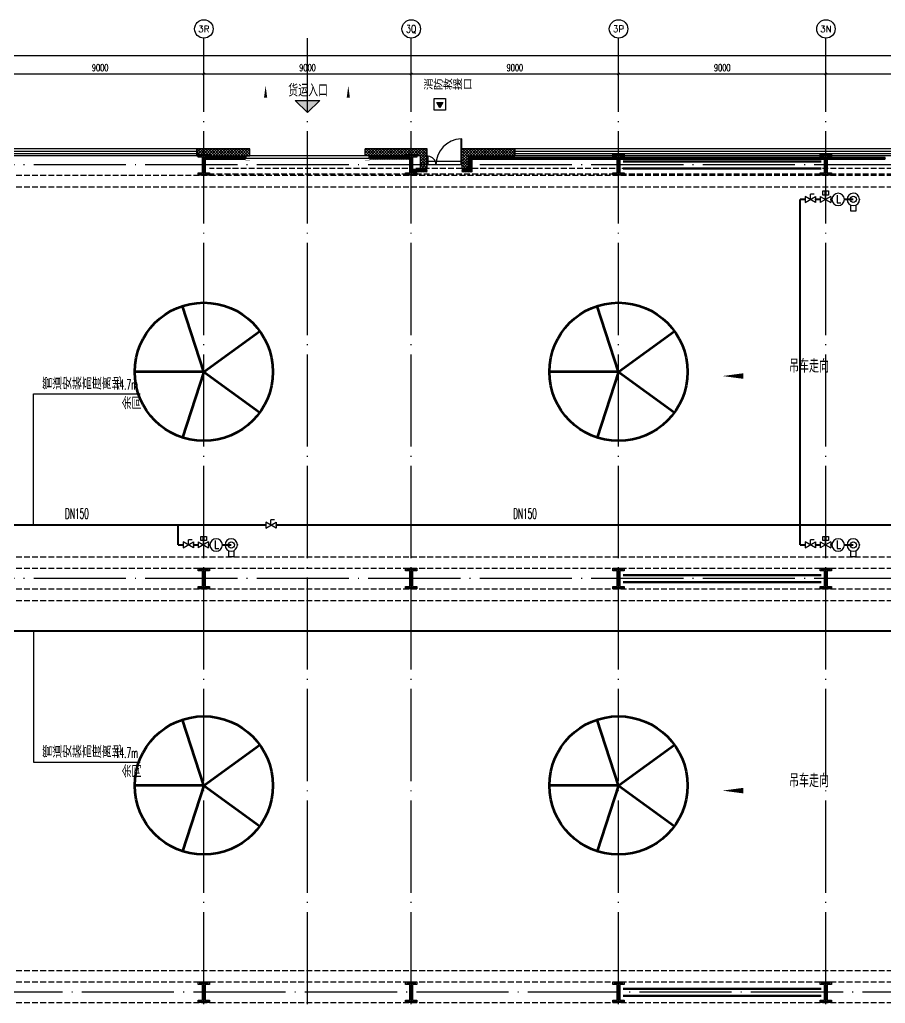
# Model space of a CAD drawing. Extents: x -452079 to 117456, y 3902 to 836955.
# Drawn here: x -271886 to -234312, y 458153 to 500836 of the extents above; entities that cross this region are included whole.
import ezdxf
from ezdxf.enums import TextEntityAlignment as Align

# ---------------------------------------------------------------- set-up
doc = ezdxf.new("R2010")
doc.units = 0
doc.header["$LTSCALE"] = 1000
doc.header["$MEASUREMENT"] = 0
for name, pattern in [('10平面$0$DASH', [0.35, 0.25, -0.1]), ('CENTER', [2, 1.25, -0.25, 0.25, -0.25]), ('CONTINOUS', [0]), ('DASH', [0.35, 0.25, -0.1]), ('DOTE', [2.42, 2, -0.2, 0.02, -0.2])]:
    doc.linetypes.add(name, pattern=pattern)
for name, color, linetype in [('0-辅助线', 1, 'Continuous'), ('10平面$0$WINDOW', 4, 'Continuous'), ('A-AXIS-D', 1, 'Continuous'), ('A-AXIS-DOTE', 14, 'DOTE'), ('A-AXIS-SYMB', 3, 'Continuous'), ('A-HATCH-2', 251, 'Continuous'), ('A-HRAIL', 173, 'Continuous'), ('A-LIN-V', 9, 'Continuous'), ('A-SFCE', 30, 'Continuous'), ('A-TEXT', 61, 'Continuous'), ('A-WINDOW', 140, 'Continuous'), ('AS-COLN', 6, 'Continuous'), ('AS-WALL', 40, 'Continuous'), ('EVALVE_喷淋', 7, 'Continuous'), ('FH-tri', 180, 'Continuous'), ('FM_ZF中水', 2, 'Continuous'), ('FM_ZF喷淋', 6, 'Continuous'), ('PUB_HATCH', 8, 'Continuous'), ('PUB_TEXT', 7, 'Continuous'), ('RP-N2-01$0$$0$A-WIND-J', 1, 'Continuous'), ('RP-N2-01$0$A-WIND-J', 3, 'Continuous'), ('TEXT_喷淋', 6, 'Continuous'), ('TWT_LEAD', 3, 'Continuous'), ('WALL', 2, 'Continuous'), ('建-窗', 4, 'Continuous'), ('建-箭头', 3, 'Continuous')]:
    doc.layers.add(name, color=color, linetype=linetype)
for name, color, linetype, lineweight in [('Gps-ZF喷淋', 6, 'TG_ZP', 60), ('Gps-ZF喷淋中', 6, 'TG_ZP2', 60), ('柱间支撑', 6, 'CENTER', 0)]:
    doc.layers.add(name, color=color, linetype=linetype, lineweight=lineweight)
doc.styles.add('_TCH_AXIS', font='COMPLEX', dxfattribs={"bigfont": 'GBCBIG'})
doc.styles.add('_TCH_DIM', font='SIMPLEX', dxfattribs={"width": 0.75, "bigfont": '@1HZTXT'})
doc.styles.add('_TCH_DIM_T3', font='SIMPLEX', dxfattribs={"width": 0.705882, "bigfont": 'GBCBIG'})
doc.styles.add('_TWT_PIPEDN', font='SIMPLEX', dxfattribs={"width": 0.65, "height": 3.5, "bigfont": 'HZTXT'})
doc.styles.add('A-STANDARD', font='SIMPLEX', dxfattribs={"bigfont": 'GBCBIG'})
doc.styles.add('HZ', font='SIMPLEX', dxfattribs={"bigfont": 'HZTXT'})
doc.styles.add('TG_LINETYPE', font='SIMPLEX', dxfattribs={"width": 0.8, "height": 3.5, "bigfont": 'HZTXT'})
doc.linetypes.add('TG_ZP', pattern='A,3,-0.6,["ZP",TG_LINETYPE,S=0.1,R=0,X=-0.52,Y=-0.15],0', length=3.6)
doc.linetypes.add('TG_ZP2', pattern='A,4,-0.6,["ZP2",TG_LINETYPE,S=0.1,R=0,X=-0.52,Y=-0.15],0', length=4.6)
doc.dimstyles.new('_TCH_ARCH&&100', dxfattribs={"dimtxt": 297.5, "dimasz": 100, "dimexe": 100, "dimexo": 100, "dimgap": 126.25, "dimtad": 1, "dimdec": 0, "dimzin": 0, "dimdsep": 46, "dimtxsty": '_TCH_DIM_T3', "dimblk": 'ARCHTICK', "dimcen": 0.09, "dimclrt": 7, "dimazin": 2, "dimtfac": 1, "dimtdec": 0, "dimtix": 1, "dimtmove": 2, "dimatfit": 3, "dimfxl": 0, "dimtolj": 1, "dimtzin": 0, "dimarcsym": 0})
pattern_1 = [(45, (321432.36, -540023.96), (-60.000061, 60.000061), []), (135, (321432.36, -540023.96), (-60.000061, -60.000061), [])]

# ---------------------------------------------------------------- blocks, each defined once
blk = doc.blocks.new('$VALVE$00000751')
for p, q in [((-53, -108), (-53, -221)), ((53, -221), (53, -108)), ((-53, -221), (53, -221))]:
    blk.add_line(p, q)
blk.add_lwpolyline([(-120, 0, 1), (120, 0, 1), (-120, 0, 1.76642)], format="xyb")
blk.add_circle((0, 0), 60)
for p in [(-120, 0), (120, 0)]:
    blk.add_point(p)
blk = doc.blocks.new('$VALVE$00000558')
for p, q in [((-125, 72), (125, -72)), ((125, 72), (-125, -72)), ((-125, 72), (-125, -72)), ((0, 0), (0, 104)), ((125, 72), (125, -72))]:
    blk.add_line(p, q)
blk.add_lwpolyline([(73, 106), (-66, 106), (-66, 206), (73, 206)], close=True)
for p in [(-125, 0), (125, 0)]:
    blk.add_point(p)
at = {"style": 'HZ', "width": 0.948502}
blk.add_text('M', height=69.3, dxfattribs=at).set_placement((-24, 125), (26, 125), align=Align.FIT)
blk = doc.blocks.new('$VALVE$00000531')
at = {"color": 7}
for p, q in [((-23, 104), (-23, -83)), ((-23, -83), (61, -83))]:
    blk.add_line(p, q, dxfattribs=at)
blk.add_lwpolyline([(-150, 0, 1), (150, 0, 1), (-150, 0, 0.808179)], format="xyb")
for p in [(-150, 0), (150, 0)]:
    blk.add_point(p)
blk = doc.blocks.new('$VALVE$00000437')
for p in [(0, 0), (87, 124)]:
    blk.add_line(p, (0, 124))
blk.add_lwpolyline([(-125, -72), (125, 72), (125, -72), (-125, 72)], close=True)
for p in [(-125, 0), (125, 0)]:
    blk.add_point(p)
blk = doc.blocks.new('A$C089F5A68')
at = {"layer": 'Gps-ZF喷淋', "linetype": 'TG_ZP', "const_width": 90}
for points in [[(0, 497), (224, 497)], [(675, 497), (877, 497)], [(1327, 497), (1384, 497)], [(1924, 497), (2308, 497)]]:
    blk.add_lwpolyline(points, dxfattribs=at)
at = {"layer": 'FM_ZF中水', "xscale": -2.25, "yscale": -2.25, "zscale": 2.25, "rotation": 180.437234267963}
blk.add_blockref('$VALVE$00000751', (2308, 497), dxfattribs=at)
at = {"layer": 'FM_ZF喷淋', "xscale": 1.8, "yscale": 1.8, "zscale": 1.8}
for name, p in [('$VALVE$00000558', (1102, 497)), ('$VALVE$00000437', (449, 497)), ('$VALVE$00000531', (1654, 497))]:
    blk.add_blockref(name, p, dxfattribs=at)
blk = doc.blocks.new('_ArchTick')
at = {"color": 0, "linetype": 'ByBlock', "const_width": 0.4}
blk.add_lwpolyline([(-0.5, -0.5), (0.5, 0.5)], dxfattribs=at)
blk = doc.blocks.new('*D377')
at = {"layer": 'A-AXIS-D', "color": 0, "lineweight": -2, "transparency": 16777216}
for p, q in [((48518, 83886), (48518, 84744)), ((48518, 84644), (57518, 84644)), ((57518, 83886), (57518, 84744))]:
    blk.add_line(p, q, dxfattribs=at)
at = {"layer": 'A-AXIS-D', "color": 0, "lineweight": -2, "transparency": 16777216, "xscale": 100, "yscale": 100, "zscale": 100, "rotation": 180}
blk.add_blockref('_ArchTick', (48518, 84644), dxfattribs=at)
at = {"layer": 'A-AXIS-D', "color": 0, "lineweight": -2, "transparency": 16777216, "xscale": 100, "yscale": 100, "zscale": 100}
blk.add_blockref('_ArchTick', (57518, 84644), dxfattribs=at)
at = {"layer": 'A-AXIS-D', "color": 7, "transparency": 16777216, "insert": (53018, 84919), "char_height": 297.5, "attachment_point": 5, "style": '_TCH_DIM_T3'}
blk.add_mtext('\\A1;9000', dxfattribs=at)
blk = doc.blocks.new('*D378')
at = {"layer": 'A-AXIS-D', "color": 0, "lineweight": -2, "transparency": 16777216}
for p, q in [((57518, 83886), (57518, 84744)), ((57518, 84644), (66518, 84644)), ((66518, 83886), (66518, 84744))]:
    blk.add_line(p, q, dxfattribs=at)
at = {"layer": 'A-AXIS-D', "color": 0, "lineweight": -2, "transparency": 16777216, "xscale": 100, "yscale": 100, "zscale": 100, "rotation": 180}
blk.add_blockref('_ArchTick', (57518, 84644), dxfattribs=at)
at = {"layer": 'A-AXIS-D', "color": 0, "lineweight": -2, "transparency": 16777216, "xscale": 100, "yscale": 100, "zscale": 100}
blk.add_blockref('_ArchTick', (66518, 84644), dxfattribs=at)
at = {"layer": 'A-AXIS-D', "color": 7, "transparency": 16777216, "insert": (62018, 84919), "char_height": 297.5, "attachment_point": 5, "style": '_TCH_DIM_T3'}
blk.add_mtext('\\A1;9000', dxfattribs=at)
blk = doc.blocks.new('*D379')
at = {"layer": 'A-AXIS-D', "color": 0, "lineweight": -2, "transparency": 16777216}
for p, q in [((66518, 83886), (66518, 84744)), ((66518, 84644), (75518, 84644)), ((75518, 83886), (75518, 84744))]:
    blk.add_line(p, q, dxfattribs=at)
at = {"layer": 'A-AXIS-D', "color": 0, "lineweight": -2, "transparency": 16777216, "xscale": 100, "yscale": 100, "zscale": 100, "rotation": 180}
blk.add_blockref('_ArchTick', (66518, 84644), dxfattribs=at)
at = {"layer": 'A-AXIS-D', "color": 0, "lineweight": -2, "transparency": 16777216, "xscale": 100, "yscale": 100, "zscale": 100}
blk.add_blockref('_ArchTick', (75518, 84644), dxfattribs=at)
at = {"layer": 'A-AXIS-D', "color": 7, "transparency": 16777216, "insert": (71018, 84919), "char_height": 297.5, "attachment_point": 5, "style": '_TCH_DIM_T3'}
blk.add_mtext('\\A1;9000', dxfattribs=at)
blk = doc.blocks.new('*D380')
at = {"layer": 'A-AXIS-D', "color": 0, "lineweight": -2, "transparency": 16777216}
for p, q in [((75518, 83886), (75518, 84744)), ((75518, 84644), (84518, 84644)), ((84518, 83886), (84518, 84744))]:
    blk.add_line(p, q, dxfattribs=at)
at = {"layer": 'A-AXIS-D', "color": 0, "lineweight": -2, "transparency": 16777216, "xscale": 100, "yscale": 100, "zscale": 100, "rotation": 180}
blk.add_blockref('_ArchTick', (75518, 84644), dxfattribs=at)
at = {"layer": 'A-AXIS-D', "color": 0, "lineweight": -2, "transparency": 16777216, "xscale": 100, "yscale": 100, "zscale": 100}
blk.add_blockref('_ArchTick', (84518, 84644), dxfattribs=at)
at = {"layer": 'A-AXIS-D', "color": 7, "transparency": 16777216, "insert": (80018, 84919), "char_height": 297.5, "attachment_point": 5, "style": '_TCH_DIM_T3'}
blk.add_mtext('\\A1;9000', dxfattribs=at)
blk = doc.blocks.new('*D381')
at = {"layer": 'A-AXIS-D', "color": 0, "lineweight": -2, "transparency": 16777216}
for p, q in [((84518, 83886), (84518, 84744)), ((84518, 84644), (93518, 84644)), ((93518, 83886), (93518, 84744))]:
    blk.add_line(p, q, dxfattribs=at)
at = {"layer": 'A-AXIS-D', "color": 0, "lineweight": -2, "transparency": 16777216, "xscale": 100, "yscale": 100, "zscale": 100, "rotation": 180}
blk.add_blockref('_ArchTick', (84518, 84644), dxfattribs=at)
at = {"layer": 'A-AXIS-D', "color": 0, "lineweight": -2, "transparency": 16777216, "xscale": 100, "yscale": 100, "zscale": 100}
blk.add_blockref('_ArchTick', (93518, 84644), dxfattribs=at)
at = {"layer": 'A-AXIS-D', "color": 7, "transparency": 16777216, "insert": (89018, 84919), "char_height": 297.5, "attachment_point": 5, "style": '_TCH_DIM_T3'}
blk.add_mtext('\\A1;9000', dxfattribs=at)
blk = doc.blocks.new('*D394')
at = {"layer": 'A-AXIS-D', "color": 0, "lineweight": -2, "transparency": 16777216}
for p, q in [((7618, 83986), (7618, 85544)), ((7618, 85444), (193318, 85444)), ((193318, 83986), (193318, 85544))]:
    blk.add_line(p, q, dxfattribs=at)
at = {"layer": 'A-AXIS-D', "color": 0, "lineweight": -2, "transparency": 16777216, "xscale": 100, "yscale": 100, "zscale": 100, "rotation": 180}
blk.add_blockref('_ArchTick', (7618, 85444), dxfattribs=at)
at = {"layer": 'A-AXIS-D', "color": 0, "lineweight": -2, "transparency": 16777216, "xscale": 100, "yscale": 100, "zscale": 100}
blk.add_blockref('_ArchTick', (193318, 85444), dxfattribs=at)
at = {"layer": 'A-AXIS-D', "color": 7, "transparency": 16777216, "insert": (100468, 85719), "char_height": 297.5, "attachment_point": 5, "style": '_TCH_DIM_T3'}
blk.add_mtext('\\A1;185700', dxfattribs=at)
blk = doc.blocks.new('4324324')
at = {"layer": 'A-HATCH-2', "color": 8, "linetype": 'DASH'}
for p, q in [((-294754, 620270), (-135554, 620270)), ((-294754, 619770), (-135554, 619770)), ((-294754, 603720), (-128854, 603720)), ((-294754, 603220), (-128854, 603220)), ((-294754, 602320), (-128854, 602320)), ((-294754, 601820), (-128854, 601820)), ((-294754, 585770), (-128854, 585770)), ((-294754, 585270), (-128854, 585270)), ((-307354, 584370), (-128854, 584370))]:
    blk.add_line(p, q, dxfattribs=at)
blk = doc.blocks.new('w4324324')
at = {"layer": 'A-HATCH-2', "lineweight": 60}
for q in [(-1694760, 686605), (-1697614, 684532), (-1691907, 684532), (-1696524, 681178), (-1692997, 681178)]:
    blk.add_line((-1694760, 683605), q, dxfattribs=at)
blk.add_circle((-1694760, 683605), 3000, dxfattribs=at)
blk = doc.blocks.new('342343')
at = {"layer": 'A-LIN-V'}
for p in [(1066610, 63556), (1084560, 63556), (1066610, 45556), (1084560, 45556)]:
    blk.add_blockref('w4324324', p, dxfattribs=at)
blk = doc.blocks.new('w42343243')
at = {"layer": 'A-HATCH-2', "color": 2}
blk.add_lwpolyline([(-165104, 621070), (-164604, 621070), (-164604, 620958), (-164800, 620958), (-164800, 620282), (-164604, 620282), (-164604, 620170), (-165104, 620170), (-165104, 620282), (-164908, 620282), (-164908, 620958), (-165104, 620958)], close=True, dxfattribs=at)
at = {"layer": 'AS-COLN', "color": 8}
blk.add_lwpolyline([(-165054, 621020), (-164654, 621020), (-164654, 621008), (-164850, 621008), (-164850, 620232), (-164654, 620232), (-164654, 620220), (-165054, 620220), (-165054, 620232), (-164858, 620232), (-164858, 621008), (-165054, 621008)], close=True, dxfattribs=at)
blk = doc.blocks.new('42343')
at = {"layer": 'A-WINDOW'}
for p in [(-99000, 100), (-90000, 100), (-81000, 100), (-72000, 100), (-99000, -17850), (-90000, -17850), (-81000, -17850), (-72000, -17850), (-99000, -35800), (-90000, -35800), (-81000, -35800), (-72000, -35800)]:
    blk.add_blockref('w42343243', p, dxfattribs=at)
blk = doc.blocks.new('RP-N2-01$0$$0$xfjy')
at = {"layer": 'RP-N2-01$0$$0$A-WIND-J'}
h = blk.add_hatch(color=8, dxfattribs=at)
h.dxf.hatch_style = 1
h.paths.add_polyline_path([(1141876, -26214), (1142135, -26214), (1142005, -25989)])
at = {"layer": 'RP-N2-01$0$$0$A-WIND-J', "color": 8, "const_width": 25}
blk.add_lwpolyline([(1141755, -25889), (1141755, -26389), (1142255, -26389), (1142255, -25889)], close=True, dxfattribs=at)
at = {"layer": 'RP-N2-01$0$$0$A-WIND-J', "color": 8}
for points in [[(1141755, -26389), (1142255, -26389), (1142255, -25889), (1141755, -25889)], [(1141876, -26214), (1142135, -26214), (1142005, -25989)]]:
    blk.add_lwpolyline(points, close=True, dxfattribs=at)
blk = doc.blocks.new('RP-N2-01$0$xfjy')
at = {"layer": 'RP-N2-01$0$$0$A-WIND-J', "color": 8}
blk.add_blockref('RP-N2-01$0$$0$xfjy', (0, 0), dxfattribs=at)
blk = doc.blocks.new('3333')
at = {"layer": 'A-SFCE', "const_width": 20}
blk.add_lwpolyline([(-227064, 766320), (-227064, 766510), (-227244, 766510), (-227244, 766320)], dxfattribs=at)
blk = doc.blocks.new('99平面图例外参$0$$LinePat$圆环')
for points in [[(0, 150), (300, 150)], [(0, 0), (300, 0)], [(0, -150), (300, -150)]]:
    blk.add_lwpolyline(points)
at = {"color": 0}
blk.add_circle((150, 0), 150, dxfattribs=at)
blk = doc.blocks.new('WINDOW2DLIB$DYNSTYLE$00000005')
at = {"color": 0}
for points in [[(-0.5, 0.5), (-0.5, -0.5)], [(-0.5, 0.5), (0.5, 0.5)], [(0.5, -0.5), (0.5, 0.5)], [(0.5, 0.1667), (-0.5, 0.1667)], [(0.5, -0.1667), (-0.5, -0.1667)], [(-0.5, -0.5), (0.5, -0.5)]]:
    blk.add_lwpolyline(points, dxfattribs=at)
blk = doc.blocks.new('10平面$0$$DorLib2D$00000126')
at = {"color": 0, "linetype": 'Continuous'}
for p, q in [((-0.532, 0.5), (-0.532, 0.9)), ((0.532, 0.9), (0.532, 0.5))]:
    blk.add_line(p, q, dxfattribs=at)
at = {"color": 0, "linetype": '10平面$0$DASH'}
for p, q in [((-0.532, 0.9), (0.532, 0.9)), ((-0.532, 0.5), (0.532, 0.5))]:
    blk.add_line(p, q, dxfattribs=at)
blk = doc.blocks.new('DOOR2DLIB$SYSLIB$00000123')
at = {"color": 0}
for p, q in [((0.475, -0.001), (0.475, 0.752)), ((0.475, 0.752), (0.5, 0.752)), ((0.5, -0.001), (0.5, 0.752)), ((-0.5, 0), (-0.5, 0.252)), ((-0.475, 0.252), (-0.5, 0.252)), ((-0.475, 0), (-0.475, 0.252)), ((-0.475, 0), (-0.5, 0)), ((0.475, -0.001), (0.5, -0.001))]:
    blk.add_line(p, q, dxfattribs=at)
for centre, radius, start, end in [((0.505, -0.002), 0.755, 92.2493, 179.7238), ((-0.501, 0.003), 0.251, 359.7899, 84.0974)]:
    blk.add_arc(centre, radius, start, end, dxfattribs=at)
blk = doc.blocks.new('$EVALVE$00000030')
for p in [(0, 0), (87, 124)]:
    blk.add_line(p, (0, 124))
blk.add_lwpolyline([(-125, -72), (125, 72), (125, -72), (-125, 72)], close=True)
for p in [(-125, 0), (125, 0)]:
    blk.add_point(p)
blk = doc.blocks.new('A$C515E426B')
at = {"layer": 'FH-tri'}
h = blk.add_hatch(color=8, dxfattribs=at)
h.dxf.hatch_style = 1
h.paths.add_polyline_path([(61487.8, 83498.6), (62548.5, 83498.6), (62018.2, 82968.3)])
at = {"layer": 'PUB_HATCH'}
h = blk.add_hatch(dxfattribs=at)
h.set_pattern_fill('多孔材料', color=256, scale=30, style=0)
h.set_pattern_definition(pattern_1)
h.paths.add_polyline_path([(59518.2, 81396.1), (57218.2, 81396.1), (57218.2, 81096.1), (59518.2, 81096.1)])
h = blk.add_hatch(dxfattribs=at)
h.set_pattern_fill('多孔材料', color=256, scale=30, style=0)
h.set_pattern_definition(pattern_1)
h.paths.add_polyline_path([(66918.2, 81096), (67218.2, 81396), (64518.2, 81396), (64518.2, 81096)])
h = blk.add_hatch(dxfattribs=at)
h.set_pattern_fill('多孔材料', color=256, scale=30, style=0)
h.set_pattern_definition(pattern_1)
h.paths.add_polyline_path([(66918.2, 80546), (67218.2, 80846), (67218.2, 81396), (66918.2, 81096)])
h = blk.add_hatch(dxfattribs=at)
h.set_pattern_fill('多孔材料', color=256, scale=30, style=0)
h.set_pattern_definition(pattern_1)
h.paths.add_polyline_path([(69018.2, 81096), (71018.2, 81096), (71018.2, 81396), (68718.2, 81396)])
h = blk.add_hatch(dxfattribs=at)
h.set_pattern_fill('多孔材料', color=256, scale=30, style=0)
h.set_pattern_definition(pattern_1)
h.paths.add_polyline_path([(68718.2, 80846), (69018.2, 80546), (69018.2, 81096), (68718.2, 81396)])
h = blk.add_hatch(dxfattribs=at)
h.set_pattern_fill('多孔材料', color=256, scale=30, style=0)
h.set_pattern_definition(pattern_1)
h.paths.add_polyline_path([(66918.2, 80546), (67218.2, 80546), (67218.2, 80846)])
h = blk.add_hatch(dxfattribs=at)
h.set_pattern_fill('多孔材料', color=256, scale=30, style=0)
h.set_pattern_definition(pattern_1)
h.paths.add_polyline_path([(68718.2, 80846), (68718.2, 80546), (69018.2, 80546)])
at = {"layer": '10平面$0$WINDOW'}
blk.add_line((68718.2, 80846), (67218.2, 80846), dxfattribs=at)
at = {"layer": 'A-AXIS-D'}
for centre in [(57518.2, 86600), (66518.2, 86600), (75518.2, 86600), (84518.2, 86600)]:
    blk.add_circle(centre, 400, dxfattribs=at)
at = {"layer": 'A-AXIS-DOTE', "color": 8, "ltscale": 2}
for p, q in [((57518.2, 716), (57518.2, 86200)), ((62018.2, 716), (62018.2, 86200)), ((66518.2, 716), (66518.2, 86200)), ((75518.2, 716), (75518.2, 86200)), ((84518.2, 716), (84518.2, 86200)), ((199332.4, 80696), (3362.4, 80696)), ((199332.4, 62746), (3362.4, 62746)), ((201422.4, 44796), (3362.4, 44796))]:
    blk.add_line(p, q, dxfattribs=at)
at = {"layer": 'A-AXIS-SYMB'}
for points in [[(60198.2, 82676, 0, 0, 0), (60198.2, 84136, 0, 140, 0), (60198.2, 83611, 0, 0, 0)], [(63788.2, 82676, 0, 0, 0), (63788.2, 84136, 0, 140, 0), (63788.2, 83611, 0, 0, 0)]]:
    blk.add_lwpolyline(points, format="xyseb", dxfattribs=at)
at = {"layer": 'A-SFCE', "color": 8, "linetype": 'DASH'}
for p, q in [((66368.2, 80546), (57768.2, 80546)), ((66368.2, 80296), (57768.2, 80296)), ((75368.2, 80546), (66668.2, 80546)), ((75368.2, 80296), (66668.2, 80296)), ((93368.2, 80546), (75668.2, 80546)), ((93368.2, 80296), (75668.2, 80296))]:
    blk.add_line(p, q, dxfattribs=at)
at = {"layer": 'AS-WALL'}
for p, q in [((59518.2, 81396.1), (57218.2, 81396.1)), ((57218.2, 81396.1), (57218.2, 81096.1)), ((59518.2, 81096.1), (59518.2, 81396.1)), ((67218.2, 81396), (64518.2, 81396)), ((64518.2, 81096), (64518.2, 81396)), ((67218.2, 80846), (67218.2, 81396)), ((71018.2, 81396), (68718.2, 81396)), ((68718.2, 80846), (68718.2, 81396)), ((71018.2, 81096), (71018.2, 81396)), ((57218.2, 81096.1), (59518.2, 81096.1)), ((66918.2, 81096), (64518.2, 81096)), ((66918.2, 80546), (66918.2, 81096)), ((67218.2, 80546), (67218.2, 80846)), ((68718.2, 80846), (68718.2, 80546)), ((69018.2, 81096), (71018.2, 81096)), ((69018.2, 80546), (69018.2, 81096)), ((66918.2, 80546), (67218.2, 80546)), ((68718.2, 80546), (69018.2, 80546))]:
    blk.add_line(p, q, dxfattribs=at)
at = {"layer": 'FH-tri', "color": 8}
blk.add_lwpolyline([(61487.8, 83498.6), (62548.5, 83498.6), (62548.5, 83498.6), (62018.2, 82968.3)], close=True, dxfattribs=at)
at = {"layer": '建-箭头', "color": 8}
for points in [[(86930.4, 71536, 0, 0, 0), (80030.4, 71536, 0, 240, 0), (80930.4, 71536, 0, 0, 0)], [(86930.4, 53546, 0, 0, 0), (80030.4, 53546, 0, 240, 0), (80930.4, 53546, 0, 0, 0)]]:
    blk.add_lwpolyline(points, format="xyseb", dxfattribs=at)
at = {"layer": '柱间支撑', "color": 8, "const_width": 100}
for points in [[(84318.2, 80846), (75718.2, 80846)], [(84318.2, 80546), (75718.2, 80546)], [(84318.2, 62896), (75718.2, 62896)], [(84318.2, 62596), (75718.2, 62596)], [(84318.2, 44946), (75718.2, 44946)], [(84318.2, 44646), (75718.2, 44646)]]:
    blk.add_lwpolyline(points, dxfattribs=at)
at = {"layer": '10平面$0$WINDOW', "zscale": 300}
for name, p, xscale, yscale, rotation in [('DOOR2DLIB$SYSLIB$00000123', (67968.2, 80696), -1500, -1500, 179.9999999999556), ('10平面$0$$DorLib2D$00000126', (62018.2, 81246), 5000, 300, 179.9999999999992)]:
    blk.add_blockref(name, p, dxfattribs=dict(at, xscale=xscale, yscale=yscale, rotation=rotation))
at = {"layer": 'A-HRAIL', "yscale": 0.3333333333333333, "zscale": 0.3333333333333333}
for p, xscale in [((57572.2, 80990), 0.3444736211542748), ((57675.5, 80990), 0.3444736211542748), ((57778.9, 80990), 0.3444736211542748), ((57882.2, 80990), 0.3444736211542748), ((57985.5, 80990), 0.3444736211542748), ((58088.9, 80990), 0.3444736211542748), ((58192.2, 80990), 0.3444736211542748), ((58295.6, 80990), 0.3444736211542748), ((58398.9, 80990), 0.3444736211542748), ((58502.3, 80990), 0.3444736211542748), ((58605.6, 80990), 0.3444736211542748), ((58708.9, 80990), 0.3444736211542748), ((58812.3, 80990), 0.3444736211542748), ((58915.6, 80990), 0.3444736211542748), ((59019, 80990), 0.3444736211542748), ((59122.3, 80990), 0.3444736211542748), ((59225.7, 80990), 0.3444736211542748), ((69068.2, 80990), 0.3384127419231498), ((69169.7, 80990), 0.3384127419231498), ((69271.2, 80990), 0.3384127419231498), ((69372.8, 80990), 0.3384127419231498), ((69474.3, 80990), 0.3384127419231498), ((69575.8, 80990), 0.3384127419231498), ((69677.3, 80990), 0.3384127419231498), ((69778.8, 80990), 0.3384127419231498), ((69880.4, 80990), 0.3384127419231498), ((69981.9, 80990), 0.3384127419231498), ((70083.4, 80990), 0.3384127419231498), ((70184.9, 80990), 0.3384127419231498), ((70286.5, 80990), 0.3384127419231498), ((70388, 80990), 0.3384127419231498), ((70489.5, 80990), 0.3384127419231498), ((70591, 80990), 0.3384127419231498), ((70692.6, 80990), 0.3384127419231498), ((70794.1, 80990), 0.3384127419231498), ((70895.6, 80990), 0.3384127419231498), ((70997.1, 80990), 0.3384127419231498), ((71098.7, 80990), 0.3384127419231498), ((71200.2, 80990), 0.3384127419231498), ((71301.7, 80990), 0.3384127419231498), ((71403.2, 80990), 0.3384127419231498), ((71504.8, 80990), 0.3384127419231498), ((71606.3, 80990), 0.3384127419231498), ((71707.8, 80990), 0.3384127419231498), ((71809.3, 80990), 0.3384127419231498), ((71910.8, 80990), 0.3384127419231498), ((72012.4, 80990), 0.3384127419231498), ((72113.9, 80990), 0.3384127419231498), ((72215.4, 80990), 0.3384127419231498), ((72316.9, 80990), 0.3384127419231498), ((72418.5, 80990), 0.3384127419231498), ((72520, 80990), 0.3384127419231498), ((72621.5, 80990), 0.3384127419231498), ((72723, 80990), 0.3384127419231498), ((72824.6, 80990), 0.3384127419231498), ((72926.1, 80990), 0.3384127419231498), ((73027.6, 80990), 0.3384127419231498), ((73129.1, 80990), 0.3384127419231498), ((73230.7, 80990), 0.3384127419231498), ((73332.2, 80990), 0.3384127419231498), ((73433.7, 80990), 0.3384127419231498), ((73535.2, 80990), 0.3384127419231498), ((73636.8, 80990), 0.3384127419231498), ((73738.3, 80990), 0.3384127419231498), ((73839.8, 80990), 0.3384127419231498), ((73941.3, 80990), 0.3384127419231498), ((74042.8, 80990), 0.3384127419231498), ((74144.4, 80990), 0.3384127419231498), ((74245.9, 80990), 0.3384127419231498), ((74347.4, 80990), 0.3384127419231498), ((74448.9, 80990), 0.3384127419231498), ((74550.5, 80990), 0.3384127419231498), ((74652, 80990), 0.3384127419231498), ((74753.5, 80990), 0.3384127419231498), ((74855, 80990), 0.3384127419231498), ((74956.6, 80990), 0.3384127419231498), ((75058.1, 80990), 0.3384127419231498), ((75159.6, 80990), 0.3384127419231498), ((75261.1, 80990), 0.3384127419231498), ((75362.7, 80990), 0.3384127419231498), ((75572.2, 80990), 0.3368181818181818), ((75673.2, 80990), 0.3368181818181818), ((75774.3, 80990), 0.3368181818181818), ((75875.3, 80990), 0.3368181818181818), ((75976.4, 80990), 0.3368181818181818), ((76077.4, 80990), 0.3368181818181818), ((76178.5, 80990), 0.3368181818181818), ((76279.5, 80990), 0.3368181818181818), ((76380.5, 80990), 0.3368181818181818), ((76481.6, 80990), 0.3368181818181818), ((76582.6, 80990), 0.3368181818181818), ((76683.7, 80990), 0.3368181818181818), ((76784.7, 80990), 0.3368181818181818), ((76885.8, 80990), 0.3368181818181818), ((76986.8, 80990), 0.3368181818181818), ((77087.9, 80990), 0.3368181818181818), ((77188.9, 80990), 0.3368181818181818), ((77290, 80990), 0.3368181818181818), ((77391, 80990), 0.3368181818181818), ((77492, 80990), 0.3368181818181818), ((77593.1, 80990), 0.3368181818181818), ((77694.1, 80990), 0.3368181818181818), ((77795.2, 80990), 0.3368181818181818), ((77896.2, 80990), 0.3368181818181818), ((77997.3, 80990), 0.3368181818181818), ((78098.3, 80990), 0.3368181818181818), ((78199.4, 80990), 0.3368181818181818), ((78300.4, 80990), 0.3368181818181818), ((78401.5, 80990), 0.3368181818181818), ((78502.5, 80990), 0.3368181818181818), ((78603.5, 80990), 0.3368181818181818), ((78704.6, 80990), 0.3368181818181818), ((78805.6, 80990), 0.3368181818181818), ((78906.7, 80990), 0.3368181818181818), ((79007.7, 80990), 0.3368181818181818), ((79108.8, 80990), 0.3368181818181818), ((79209.8, 80990), 0.3368181818181818), ((79310.9, 80990), 0.3368181818181818), ((79411.9, 80990), 0.3368181818181818), ((79513, 80990), 0.3368181818181818), ((79614, 80990), 0.3368181818181818), ((79715, 80990), 0.3368181818181818), ((79816.1, 80990), 0.3368181818181818), ((79917.1, 80990), 0.3368181818181818), ((80018.2, 80990), 0.3368181818181818), ((80119.2, 80990), 0.3368181818181818), ((80220.3, 80990), 0.3368181818181818), ((80321.3, 80990), 0.3368181818181818), ((80422.4, 80990), 0.3368181818181818), ((80523.4, 80990), 0.3368181818181818), ((80624.5, 80990), 0.3368181818181818), ((80725.5, 80990), 0.3368181818181818), ((80826.5, 80990), 0.3368181818181818), ((80927.6, 80990), 0.3368181818181818), ((81028.6, 80990), 0.3368181818181818), ((81129.7, 80990), 0.3368181818181818), ((81230.7, 80990), 0.3368181818181818), ((81331.8, 80990), 0.3368181818181818), ((81432.8, 80990), 0.3368181818181818), ((81533.9, 80990), 0.3368181818181818), ((81634.9, 80990), 0.3368181818181818), ((81736, 80990), 0.3368181818181818), ((81837, 80990), 0.3368181818181818), ((81938, 80990), 0.3368181818181818), ((82039.1, 80990), 0.3368181818181818), ((82140.1, 80990), 0.3368181818181818), ((82241.2, 80990), 0.3368181818181818), ((82342.2, 80990), 0.3368181818181818), ((82443.3, 80990), 0.3368181818181818), ((82544.3, 80990), 0.3368181818181818), ((82645.4, 80990), 0.3368181818181818), ((82746.4, 80990), 0.3368181818181818), ((82847.5, 80990), 0.3368181818181818), ((82948.5, 80990), 0.3368181818181818), ((83049.5, 80990), 0.3368181818181818), ((83150.6, 80990), 0.3368181818181818), ((83251.6, 80990), 0.3368181818181818), ((83352.7, 80990), 0.3368181818181818), ((83453.7, 80990), 0.3368181818181818), ((83554.8, 80990), 0.3368181818181818), ((83655.8, 80990), 0.3368181818181818), ((83756.9, 80990), 0.3368181818181818), ((83857.9, 80990), 0.3368181818181818), ((83959, 80990), 0.3368181818181818), ((84060, 80990), 0.3368181818181818), ((84161, 80990), 0.3368181818181818), ((84262.1, 80990), 0.3368181818181818), ((84363.1, 80990), 0.3368181818181818), ((84572.2, 80990), 0.3368181818181785), ((84673.2, 80990), 0.3368181818181785), ((84774.3, 80990), 0.3368181818181785), ((84875.3, 80990), 0.3368181818181785), ((84976.4, 80990), 0.3368181818181785), ((85077.4, 80990), 0.3368181818181785), ((85178.5, 80990), 0.3368181818181785), ((85279.5, 80990), 0.3368181818181785), ((85380.5, 80990), 0.3368181818181785), ((85481.6, 80990), 0.3368181818181785), ((85582.6, 80990), 0.3368181818181785), ((85683.7, 80990), 0.3368181818181785), ((85784.7, 80990), 0.3368181818181785), ((85885.8, 80990), 0.3368181818181785), ((85986.8, 80990), 0.3368181818181785), ((86087.9, 80990), 0.3368181818181785), ((86188.9, 80990), 0.3368181818181785), ((86290, 80990), 0.3368181818181785), ((86391, 80990), 0.3368181818181785), ((86492, 80990), 0.3368181818181785), ((86593.1, 80990), 0.3368181818181785), ((86694.1, 80990), 0.3368181818181785), ((86795.2, 80990), 0.3368181818181785), ((86896.2, 80990), 0.3368181818181785), ((86997.3, 80990), 0.3368181818181785), ((66679.8, 80446), -0.3588888661932368), ((66787.5, 80446), -0.3588888661932368), ((66895.2, 80446), -0.3588888661932368), ((67002.8, 80446), -0.3588888661932368), ((67110.5, 80446), -0.3588888661932368), ((67218.2, 80446), -0.3588888661932368), ((68830.7, 80446), -0.3749999999076196), ((68943.2, 80446), -0.3749999999076196), ((69055.7, 80446), -0.3749999999076196), ((69168.2, 80446), -0.3749999999076196)]:
    blk.add_blockref('99平面图例外参$0$$LinePat$圆环', p, dxfattribs=dict(at, xscale=xscale))
for p, xscale, rotation in [((64810.7, 80990), -0.3444737743800529, 359.999999999795), ((64914, 80990), -0.3444737743800529, 359.999999999795), ((65017.4, 80990), -0.3444737743800529, 359.999999999795), ((65120.7, 80990), -0.3444737743800529, 359.999999999795), ((65224.1, 80990), -0.3444737743800529, 359.999999999795), ((65327.4, 80990), -0.3444737743800529, 359.999999999795), ((65430.8, 80990), -0.3444737743800529, 359.999999999795), ((65534.1, 80990), -0.3444737743800529, 359.999999999795), ((65637.4, 80990), -0.3444737743800529, 359.999999999795), ((65740.8, 80990), -0.3444737743800529, 359.999999999795), ((65844.1, 80990), -0.3444737743800529, 359.999999999795), ((65947.5, 80990), -0.3444737743800529, 359.999999999795), ((66050.8, 80990), -0.3444737743800529, 359.999999999795), ((66154.2, 80990), -0.3444737743800529, 359.999999999795), ((66257.5, 80990), -0.3444737743800529, 359.999999999795), ((66360.8, 80990), -0.3444737743800529, 359.999999999795), ((66464.2, 80990), -0.3444737743800529, 359.999999999795), ((69118.2, 80937.7), -0.3611111227129974, 270), ((69118.2, 80829.3), -0.3611111227129974, 270), ((69118.2, 80721), -0.3611111227129974, 270), ((69118.2, 80612.7), -0.3611111227129974, 270), ((69118.2, 80504.3), -0.3611111227129974, 270), ((69118.2, 80396), -0.3611111227129974, 270)]:
    blk.add_blockref('99平面图例外参$0$$LinePat$圆环', p, dxfattribs=dict(at, xscale=xscale, rotation=rotation))
at = {"layer": 'A-LIN-V', "rotation": 90}
blk.add_blockref('342343', (804678.8, 681921), dxfattribs=at)
at = {"layer": 'A-SFCE', "rotation": 90}
blk.add_blockref('3333', (825839, 308150.2), dxfattribs=at)
at = {"layer": 'A-SFCE', "xscale": -1, "rotation": 270}
blk.add_blockref('3333', (-701802.6, 308150.2), dxfattribs=at)
at = {"layer": 'A-WINDOW'}
for name in ['42343', '4324324']:
    blk.add_blockref(name, (321372.4, -540024), dxfattribs=at)
at = {"layer": 'RP-N2-01$0$A-WIND-J', "xscale": -1, "rotation": 180}
blk.add_blockref('RP-N2-01$0$xfjy', (-1074242.7, 57191, 0), dxfattribs=at)
at = {"layer": '建-窗', "zscale": 300}
for p, xscale, yscale, rotation in [((50618.2, 81246.1), 13200, 300, 180.0000000003004), ((81468.2, 81246), -20900, -300, 359.9999999994902)]:
    blk.add_blockref('WINDOW2DLIB$DYNSTYLE$00000005', p, dxfattribs=dict(at, xscale=xscale, yscale=yscale, rotation=rotation))
at = {"layer": 'A-TEXT', "color": 8}
for s, height, style, p in [('货运入口', 540.14, 'A-STANDARD', (61176.9, 83660.8)), ('消防救援口', 384.1, '_TCH_DIM', (67051.8, 83964.6, 0))]:
    blk.add_text(s, height=height, dxfattribs=dict(at, style=style)).set_placement(p)
at = {"layer": 'PUB_TEXT', "style": '_TCH_AXIS'}
for s, height, p, p2 in [('3R', 276.42, (57274.7, 86461.8), (57761.7, 86461.8)), ('3P', 282.17, (75276.3, 86458.9), (75760, 86458.9)), ('3N', 270.86, (84273.1, 86464.6), (84763.2, 86464.6))]:
    blk.add_text(s, height=height, dxfattribs=at).set_placement(p, p2, align=Align.FIT)
at = {"layer": 'PUB_TEXT', "style": '_TCH_AXIS', "width": 0.807692}
blk.add_text('3Q', height=333.94, dxfattribs=at).set_placement((66293.4, 86433), (66742.9, 86433), align=Align.FIT)
at = {"layer": 'PUB_TEXT', "color": 8, "style": 'A-STANDARD'}
for p in [(82918, 71683), (82918, 53693)]:
    blk.add_text('吊车走向', height=578.72, dxfattribs=at).set_placement(p)
at = {"layer": 'A-AXIS-D'}
for base, p1, p2, picture, middle in [((193318.2, 85443.8), (7618.2, 83885.8), (193318.2, 83885.8), '*D394', (100468.2, 85718.8)), ((57518.2, 84643.8), (48518.2, 83785.8), (57518.2, 83785.8), '*D377', (53018.2, 84918.8)), ((66518.2, 84643.8), (57518.2, 83785.8), (66518.2, 83785.8), '*D378', (62018.2, 84918.8)), ((75518.2, 84643.8), (66518.2, 83785.8), (75518.2, 83785.8), '*D379', (71018.2, 84918.8)), ((84518.2, 84643.8), (75518.2, 83785.8), (84518.2, 83785.8), '*D380', (80018.2, 84918.8)), ((93518.2, 84643.8), (84518.2, 83785.8), (93518.2, 83785.8), '*D381', (89018.2, 84918.8))]:
    dim = blk.add_linear_dim(base=base, p1=p1, p2=p2, angle=0, dimstyle='_TCH_ARCH&&100', override={"dimgap": 0}, dxfattribs=at)
    dim.commit()
    dim.dimension.update_dxf_attribs({"geometry": picture, "text_midpoint": middle, "dimtype": 161})

msp = doc.modelspace()

# ---------------------------------------------------------------- linework, layer by layer
at = {"layer": 'Gps-ZF喷淋', "const_width": 90}
for points in [[(-238010.99, 478903.85), (-238010.99, 493037.43)], [(-275907.18, 478903.85), (-265010.99, 478903.85)], [(-265010.99, 478042.77), (-265010.99, 478903.85)], [(-265010.99, 478903.85), (-261208.31, 478903.85)], [(-260757.62, 478903.85), (-238010.99, 478903.85)], [(-238010.99, 478042.77), (-238010.99, 478903.85)], [(-238010.99, 478903.85), (-202010.99, 478903.85)]]:
    msp.add_lwpolyline(points, dxfattribs=at)
at = {"layer": 'Gps-ZF喷淋中', "color": 3, "linetype": 'CONTINOUS', "const_width": 90}
msp.add_lwpolyline([(-294414.8, 474309.21), (-132241.86, 474309.21)], dxfattribs=at)
at = {"layer": 'TWT_LEAD'}
for p, q in [((-271280.39, 478903.85), (-271280.39, 484595.45)), ((-271280.39, 484595.45), (-266660.55, 484595.45)), ((-271280.39, 474309.21), (-271280.39, 468617.61)), ((-271280.39, 468617.61), (-266660.55, 468617.61))]:
    msp.add_line(p, q, dxfattribs=at)

# ---------------------------------------------------------------- block references
at = {"layer": '0-辅助线'}
for p in [(-238010.99, 492540.29), (-265010.99, 477545.63), (-238010.99, 477545.63)]:
    msp.add_blockref('A$C089F5A68', p, dxfattribs=at)
at = {"layer": 'EVALVE_喷淋', "xscale": 1.8, "yscale": 1.8, "zscale": 1.8, "rotation": 359.9999999999977}
msp.add_blockref('$EVALVE$00000030', (-260982.96, 478903.85), dxfattribs=at)
at = {"layer": 'WALL'}
msp.add_blockref('A$C515E426B', (-321409.86, 413836.46), dxfattribs=at)

# ---------------------------------------------------------------- texts
at = {"layer": 'TEXT_喷淋', "style": '_TWT_PIPEDN', "width": 0.52}
for p in [(-269915.8, 479178.85), (-250468.45, 479178.85)]:
    msp.add_text('DN150', height=450, dxfattribs=at).set_placement(p)
at = {"layer": 'TWT_LEAD', "color": 7, "style": '_TCH_DIM'}
for s, height, width, p in [('管道安装高度离地', 520.866, 0.75, (-270905.55, 484782.05)), ('14.7m', 446.25, 0.529412, (-267755.55, 484782.05)), ('余同', 520.866, 0.75, (-267460.04, 483927.94)), ('管道安装高度离地', 520.866, 0.75, (-270905.55, 468804.2)), ('14.7m', 446.25, 0.529412, (-267755.55, 468804.2)), ('余同', 520.866, 0.75, (-267460.04, 467950.09))]:
    msp.add_text(s, height=height, dxfattribs=dict(at, width=width)).set_placement(p)

doc.saveas('drawing.dxf')
